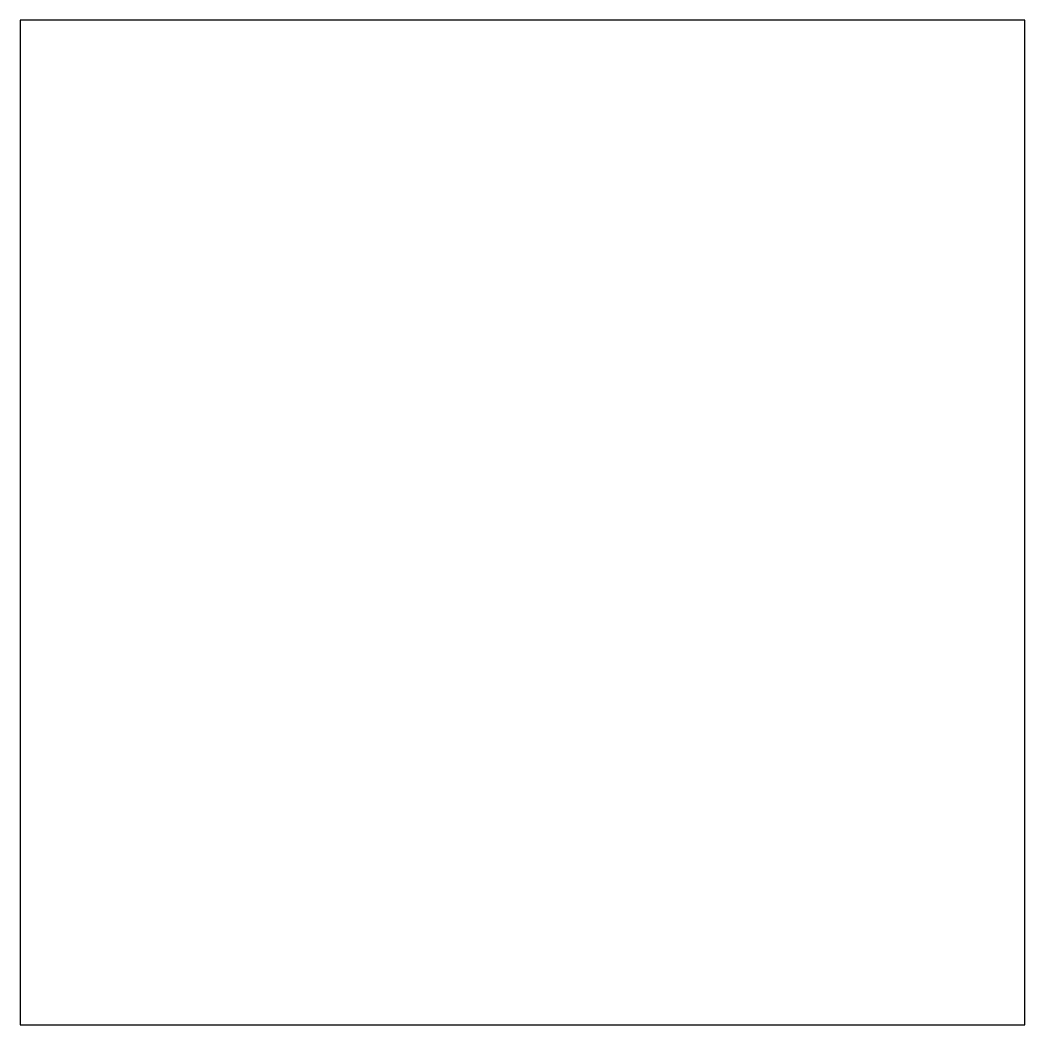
# Model space of a CAD drawing. Header units: metres. Extents: x -22 to 22, y -22 to 22.
import ezdxf

# ---------------------------------------------------------------- set-up
doc = ezdxf.new("R2010")
doc.units = ezdxf.units.M
doc.layers.add('BRACKET', color=7, linetype='Continuous')

msp = doc.modelspace()

# ---------------------------------------------------------------- linework, layer by layer
at = {"layer": 'BRACKET'}
msp.add_lwpolyline([(-22, -22), (22, -22), (22, 22), (-22, 22)], close=True, dxfattribs=at)

doc.saveas('drawing.dxf')
